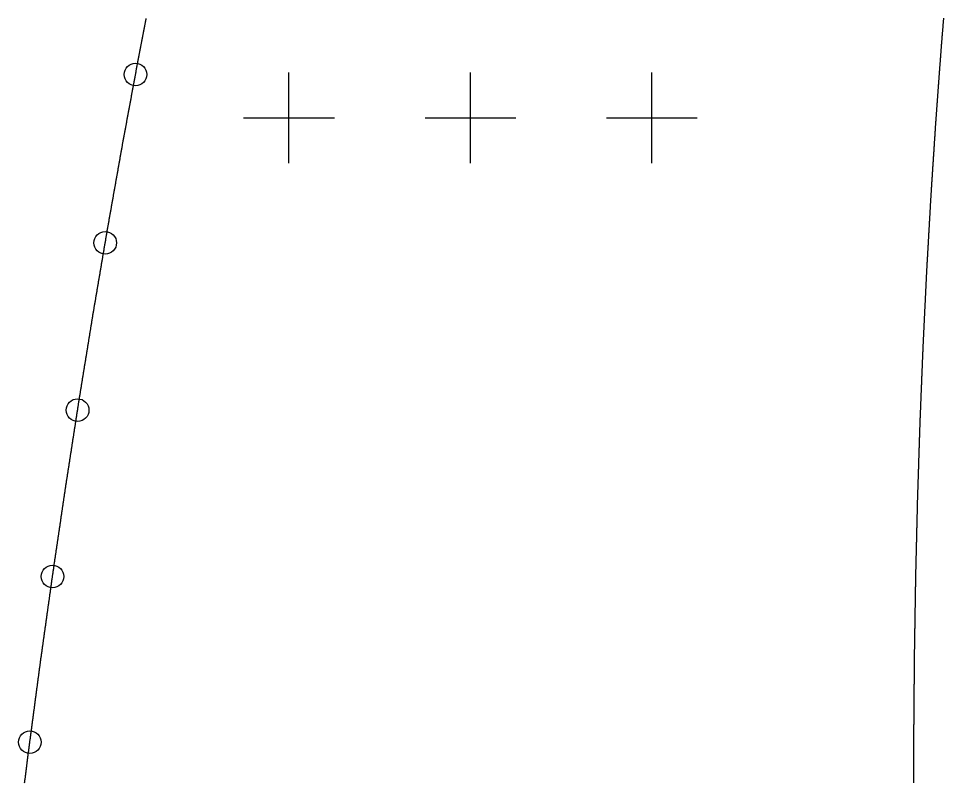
# Model space of a CAD drawing. Extents: x 2 to 292, y 1 to 254.
# Drawn here: x 3.7 to 24.09, y 18.35 to 35.19 of the extents above; entities that cross this region are included whole.
import ezdxf

# ---------------------------------------------------------------- set-up
doc = ezdxf.new("R2010")
doc.units = 0
doc.header["$PDMODE"] = 2
doc.header["$PDSIZE"] = 1
doc.layers.get('0').update_dxf_attribs({"linetype": 'CONTINUOUS'})
doc.layers.add('DRILLING', color=3, linetype='CONTINUOUS')
doc.layers.add('RIB_INDICATION', color=1, linetype='CONTINUOUS')

# ---------------------------------------------------------------- blocks, each defined once
blk = doc.blocks.new('*U93')
at = {"layer": 'DRILLING'}
blk.add_point((0, 0), dxfattribs=at)
blk = doc.blocks.new('*U94')
at = {"layer": 'DRILLING', "color": 0, "linetype": 'BYBLOCK'}
for p in [(0, 0), (4, 0), (8, 0)]:
    blk.add_blockref('*U93', p, dxfattribs=at)

msp = doc.modelspace()

# ---------------------------------------------------------------- linework, layer by layer
for points in [[(3.83264, 18.3385, 0), (3.83517, 18.3586, 0), (3.8377, 18.3787, 0), (3.84023, 18.3988, 0), (3.84276, 18.4189, 0), (3.8453, 18.439, 0), (3.84783, 18.4591, 0), (3.85036, 18.4792, 0), (3.85289, 18.4994, 0), (3.85543, 18.5195, 0), (3.85796, 18.5396, 0), (3.86049, 18.5597, 0), (3.86302, 18.5798, 0), (3.86555, 18.5999, 0), (3.86809, 18.62, 0), (3.87062, 18.6401, 0), (3.87315, 18.6602, 0), (3.87568, 18.6803, 0), (3.87821, 18.7004, 0), (3.88075, 18.7205, 0), (3.88328, 18.7406, 0), (3.88581, 18.7608, 0), (3.88834, 18.7809, 0), (3.89087, 18.801, 0), (3.89341, 18.8211, 0), (3.89594, 18.8412, 0), (3.89847, 18.8613, 0), (3.901, 18.8814, 0), (3.90354, 18.9015, 0), (3.90607, 18.9216, 0), (3.9086, 18.9417, 0), (3.91113, 18.9618, 0), (3.91366, 18.9819, 0), (3.9162, 19.002, 0), (3.91873, 19.0222, 0), (3.92126, 19.0423, 0), (3.92387, 19.0623, 0), (3.92652, 19.0823, 0), (3.92918, 19.1023, 0), (3.93184, 19.1223, 0), (3.9345, 19.1422, 0), (3.93716, 19.1622, 0), (3.93982, 19.1822, 0), (3.94248, 19.2022, 0), (3.94513, 19.2222, 0), (3.94779, 19.2422, 0), (3.95045, 19.2622, 0), (3.95311, 19.2822, 0), (3.95577, 19.3021, 0), (3.95843, 19.3221, 0), (3.96109, 19.3421, 0), (3.96374, 19.3621, 0), (3.9664, 19.3821, 0), (3.96906, 19.4021, 0), (3.97172, 19.4221, 0), (3.97438, 19.4421, 0), (3.97704, 19.462, 0), (3.9797, 19.482, 0), (3.98235, 19.502, 0), (3.98501, 19.522, 0), (3.98767, 19.542, 0), (3.99033, 19.562, 0), (3.99299, 19.582, 0), (3.99565, 19.6019, 0), (3.99831, 19.6219, 0), (4.00096, 19.6419, 0), (4.00362, 19.6619, 0), (4.00628, 19.6819, 0), (4.00894, 19.7019, 0), (4.0116, 19.7219, 0), (4.01426, 19.7419, 0), (4.01692, 19.7618, 0), (4.01957, 19.7818, 0), (4.02223, 19.8018, 0), (4.02489, 19.8218, 0), (4.02755, 19.8418, 0), (4.03021, 19.8618, 0), (4.03287, 19.8818, 0), (4.03552, 19.9018, 0), (4.03818, 19.9217, 0), (4.04084, 19.9417, 0), (4.0435, 19.9617, 0), (4.04616, 19.9817, 0), (4.04882, 20.0017, 0), (4.05148, 20.0217, 0), (4.05413, 20.0417, 0), (4.05679, 20.0616, 0), (4.05945, 20.0816, 0), (4.06211, 20.1016, 0), (4.06477, 20.1216, 0), (4.06743, 20.1416, 0), (4.07009, 20.1616, 0), (4.07274, 20.1816, 0), (4.0754, 20.2016, 0), (4.07806, 20.2215, 0), (4.08072, 20.2415, 0), (4.08338, 20.2615, 0), (4.08604, 20.2815, 0), (4.0887, 20.3015, 0), (4.09135, 20.3215, 0), (4.09401, 20.3415, 0), (4.09667, 20.3614, 0), (4.09933, 20.3814, 0), (4.10199, 20.4014, 0), (4.10465, 20.4214, 0), (4.10731, 20.4414, 0), (4.10996, 20.4614, 0), (4.11262, 20.4814, 0), (4.11528, 20.5014, 0), (4.11794, 20.5213, 0), (4.1206, 20.5413, 0), (4.12326, 20.5613, 0), (4.12592, 20.5813, 0), (4.12857, 20.6013, 0), (4.13123, 20.6213, 0), (4.13389, 20.6413, 0), (4.13655, 20.6613, 0), (4.13921, 20.6812, 0), (4.14187, 20.7012, 0), (4.14453, 20.7212, 0), (4.14718, 20.7412, 0), (4.14984, 20.7612, 0), (4.1525, 20.7812, 0), (4.15516, 20.8012, 0), (4.15782, 20.8211, 0), (4.16048, 20.8411, 0), (4.16314, 20.8611, 0), (4.16579, 20.8811, 0), (4.16845, 20.9011, 0), (4.17111, 20.9211, 0), (4.17377, 20.9411, 0), (4.17643, 20.9611, 0), (4.17909, 20.981, 0), (4.18177, 21.001, 0), (4.18456, 21.0209, 0), (4.18734, 21.0407, 0), (4.19013, 21.0606, 0), (4.19291, 21.0805, 0), (4.1957, 21.1003, 0), (4.19848, 21.1202, 0), (4.20127, 21.1401, 0), (4.20405, 21.1599, 0), (4.20684, 21.1798, 0), (4.20962, 21.1997, 0), (4.21241, 21.2195, 0), (4.21519, 21.2394, 0), (4.21798, 21.2593, 0), (4.22076, 21.2791, 0), (4.22355, 21.299, 0), (4.22633, 21.3189, 0), (4.22912, 21.3387, 0), (4.2319, 21.3586, 0), (4.23469, 21.3785, 0), (4.23747, 21.3983, 0), (4.24026, 21.4182, 0), (4.24304, 21.4381, 0), (4.24583, 21.4579, 0), (4.24861, 21.4778, 0), (4.2514, 21.4977, 0), (4.25418, 21.5175, 0), (4.25697, 21.5374, 0), (4.25975, 21.5573, 0), (4.26254, 21.5771, 0), (4.26532, 21.597, 0), (4.26811, 21.6169, 0), (4.27089, 21.6367, 0), (4.27368, 21.6566, 0), (4.27646, 21.6764, 0), (4.27925, 21.6963, 0), (4.28203, 21.7162, 0), (4.28482, 21.736, 0), (4.2876, 21.7559, 0), (4.29039, 21.7758, 0), (4.29317, 21.7956, 0), (4.29596, 21.8155, 0), (4.29874, 21.8354, 0), (4.30153, 21.8552, 0), (4.30431, 21.8751, 0), (4.3071, 21.895, 0), (4.30988, 21.9148, 0), (4.31267, 21.9347, 0), (4.31545, 21.9546, 0), (4.31824, 21.9744, 0), (4.32102, 21.9943, 0), (4.32381, 22.0142, 0), (4.32659, 22.034, 0), (4.32938, 22.0539, 0), (4.33216, 22.0738, 0), (4.33495, 22.0936, 0), (4.33773, 22.1135, 0), (4.34052, 22.1334, 0), (4.3433, 22.1532, 0), (4.34609, 22.1731, 0), (4.34887, 22.193, 0), (4.35166, 22.2128, 0), (4.35444, 22.2327, 0), (4.35723, 22.2526, 0), (4.36001, 22.2724, 0), (4.3628, 22.2923, 0), (4.36558, 22.3122, 0), (4.36837, 22.332, 0), (4.37115, 22.3519, 0), (4.37394, 22.3718, 0), (4.37672, 22.3916, 0), (4.37951, 22.4115, 0), (4.38229, 22.4314, 0), (4.38507, 22.4512, 0), (4.38786, 22.4711, 0), (4.39064, 22.491, 0), (4.39343, 22.5108, 0), (4.39621, 22.5307, 0), (4.399, 22.5506, 0), (4.40178, 22.5704, 0), (4.40457, 22.5903, 0), (4.40735, 22.6102, 0), (4.41014, 22.63, 0), (4.41292, 22.6499, 0), (4.41571, 22.6697, 0), (4.41849, 22.6896, 0), (4.42128, 22.7095, 0), (4.42406, 22.7293, 0), (4.42685, 22.7492, 0), (4.42963, 22.7691, 0), (4.43242, 22.7889, 0), (4.4352, 22.8088, 0), (4.43799, 22.8287, 0), (4.44077, 22.8485, 0), (4.44356, 22.8684, 0), (4.44634, 22.8883, 0), (4.44913, 22.9081, 0), (4.45191, 22.928, 0), (4.4548, 22.9478, 0), (4.45772, 22.9675, 0), (4.46063, 22.9873, 0), (4.46354, 23.007, 0), (4.46645, 23.0268, 0), (4.46936, 23.0465, 0), (4.47227, 23.0662, 0), (4.47518, 23.086, 0), (4.4781, 23.1057, 0), (4.48101, 23.1255, 0), (4.48392, 23.1452, 0), (4.48683, 23.165, 0), (4.48974, 23.1847, 0), (4.49265, 23.2045, 0), (4.49556, 23.2242, 0), (4.49848, 23.244, 0), (4.50139, 23.2637, 0), (4.5043, 23.2834, 0), (4.50721, 23.3032, 0), (4.51012, 23.3229, 0), (4.51303, 23.3427, 0), (4.51594, 23.3624, 0), (4.51886, 23.3822, 0), (4.52177, 23.4019, 0), (4.52468, 23.4217, 0), (4.52759, 23.4414, 0), (4.5305, 23.4611, 0), (4.53341, 23.4809, 0), (4.53632, 23.5006, 0), (4.53924, 23.5204, 0), (4.54215, 23.5401, 0), (4.54506, 23.5599, 0), (4.54797, 23.5796, 0), (4.55088, 23.5994, 0), (4.55379, 23.6191, 0), (4.5567, 23.6389, 0), (4.55962, 23.6586, 0), (4.56253, 23.6783, 0), (4.56544, 23.6981, 0), (4.56835, 23.7178, 0), (4.57126, 23.7376, 0), (4.57417, 23.7573, 0), (4.57708, 23.7771, 0), (4.58, 23.7968, 0), (4.58291, 23.8166, 0), (4.58582, 23.8363, 0), (4.58873, 23.8561, 0), (4.59164, 23.8758, 0), (4.59455, 23.8955, 0), (4.59746, 23.9153, 0), (4.60038, 23.935, 0), (4.60329, 23.9548, 0), (4.6062, 23.9745, 0), (4.60911, 23.9943, 0), (4.61202, 24.014, 0), (4.61493, 24.0338, 0), (4.61784, 24.0535, 0), (4.62076, 24.0733, 0), (4.62367, 24.093, 0), (4.62658, 24.1127, 0), (4.62949, 24.1325, 0), (4.6324, 24.1522, 0), (4.63531, 24.172, 0), (4.63822, 24.1917, 0), (4.64114, 24.2115, 0), (4.64405, 24.2312, 0), (4.64696, 24.251, 0), (4.64987, 24.2707, 0), (4.65278, 24.2904, 0), (4.65569, 24.3102, 0), (4.6586, 24.3299, 0), (4.66152, 24.3497, 0), (4.66443, 24.3694, 0), (4.66734, 24.3892, 0), (4.67025, 24.4089, 0), (4.67316, 24.4287, 0), (4.67607, 24.4484, 0), (4.67898, 24.4682, 0), (4.6819, 24.4879, 0), (4.68481, 24.5076, 0), (4.68772, 24.5274, 0), (4.69063, 24.5471, 0), (4.69354, 24.5669, 0), (4.69645, 24.5866, 0), (4.69936, 24.6064, 0), (4.70228, 24.6261, 0), (4.70519, 24.6459, 0), (4.7081, 24.6656, 0), (4.71101, 24.6854, 0), (4.71392, 24.7051, 0), (4.71683, 24.7248, 0), (4.71974, 24.7446, 0), (4.72266, 24.7643, 0), (4.72557, 24.7841, 0), (4.72848, 24.8038, 0), (4.73139, 24.8236, 0), (4.7343, 24.8433, 0), (4.73727, 24.863, 0), (4.74031, 24.8826, 0), (4.74334, 24.9023, 0), (4.74638, 24.9219, 0), (4.74942, 24.9415, 0), (4.75246, 24.9611, 0), (4.7555, 24.9808, 0), (4.75853, 25.0004, 0), (4.76157, 25.02, 0), (4.76461, 25.0396, 0), (4.76765, 25.0592, 0), (4.77069, 25.0789, 0), (4.77372, 25.0985, 0), (4.77676, 25.1181, 0), (4.7798, 25.1377, 0), (4.78284, 25.1574, 0), (4.78587, 25.177, 0), (4.78891, 25.1966, 0), (4.79195, 25.2162, 0), (4.79499, 25.2359, 0), (4.79803, 25.2555, 0), (4.80106, 25.2751, 0), (4.8041, 25.2947, 0), (4.80714, 25.3144, 0), (4.81018, 25.334, 0), (4.81322, 25.3536, 0), (4.81625, 25.3732, 0), (4.81929, 25.3929, 0), (4.82233, 25.4125, 0), (4.82537, 25.4321, 0), (4.8284, 25.4517, 0), (4.83144, 25.4714, 0), (4.83448, 25.491, 0), (4.83752, 25.5106, 0), (4.84056, 25.5302, 0), (4.84359, 25.5499, 0), (4.84663, 25.5695, 0), (4.84967, 25.5891, 0), (4.85271, 25.6087, 0), (4.85575, 25.6284, 0), (4.85878, 25.648, 0), (4.86182, 25.6676, 0), (4.86486, 25.6872, 0), (4.8679, 25.7069, 0), (4.87093, 25.7265, 0), (4.87397, 25.7461, 0), (4.87701, 25.7657, 0), (4.88005, 25.7853, 0), (4.88309, 25.805, 0), (4.88612, 25.8246, 0), (4.88916, 25.8442, 0), (4.8922, 25.8638, 0), (4.89524, 25.8835, 0), (4.89828, 25.9031, 0), (4.90131, 25.9227, 0), (4.90435, 25.9423, 0), (4.90739, 25.962, 0), (4.91043, 25.9816, 0), (4.91346, 26.0012, 0), (4.9165, 26.0208, 0), (4.91954, 26.0405, 0), (4.92258, 26.0601, 0), (4.92562, 26.0797, 0), (4.92865, 26.0993, 0), (4.93169, 26.119, 0), (4.93473, 26.1386, 0), (4.93777, 26.1582, 0), (4.94081, 26.1778, 0), (4.94384, 26.1975, 0), (4.94688, 26.2171, 0), (4.94992, 26.2367, 0), (4.95296, 26.2563, 0), (4.95599, 26.276, 0), (4.95903, 26.2956, 0), (4.96207, 26.3152, 0), (4.96511, 26.3348, 0), (4.96815, 26.3545, 0), (4.97118, 26.3741, 0), (4.97422, 26.3937, 0), (4.97726, 26.4133, 0), (4.9803, 26.433, 0), (4.98334, 26.4526, 0), (4.98637, 26.4722, 0), (4.98941, 26.4918, 0), (4.99245, 26.5115, 0), (4.99549, 26.5311, 0), (4.99852, 26.5507, 0), (5.00156, 26.5703, 0), (5.0046, 26.5899, 0), (5.00764, 26.6096, 0), (5.01068, 26.6292, 0), (5.01371, 26.6488, 0), (5.01675, 26.6684, 0), (5.01979, 26.6881, 0), (5.02283, 26.7077, 0), (5.02587, 26.7273, 0), (5.0289, 26.7469, 0), (5.03195, 26.7666, 0), (5.03511, 26.7861, 0), (5.03828, 26.8056, 0), (5.04144, 26.8251, 0), (5.04461, 26.8446, 0), (5.04777, 26.8641, 0), (5.05094, 26.8836, 0), (5.0541, 26.9031, 0), (5.05726, 26.9226, 0), (5.06043, 26.9421, 0), (5.06359, 26.9616, 0), (5.06676, 26.9811, 0), (5.06992, 27.0006, 0), (5.07309, 27.0201, 0), (5.07625, 27.0396, 0), (5.07941, 27.0591, 0), (5.08258, 27.0786, 0), (5.08574, 27.0981, 0), (5.08891, 27.1176, 0), (5.09207, 27.1371, 0), (5.09524, 27.1566, 0), (5.0984, 27.1761, 0), (5.10156, 27.1956, 0), (5.10473, 27.2151, 0), (5.10789, 27.2346, 0), (5.11106, 27.2541, 0), (5.11422, 27.2737, 0), (5.11739, 27.2932, 0), (5.12055, 27.3127, 0), (5.12371, 27.3322, 0), (5.12688, 27.3517, 0), (5.13004, 27.3712, 0), (5.13321, 27.3907, 0), (5.13637, 27.4102, 0), (5.13954, 27.4297, 0), (5.1427, 27.4492, 0), (5.14586, 27.4687, 0), (5.14903, 27.4882, 0), (5.15219, 27.5077, 0), (5.15536, 27.5272, 0), (5.15852, 27.5467, 0), (5.16169, 27.5662, 0), (5.16485, 27.5857, 0), (5.16801, 27.6052, 0), (5.17118, 27.6247, 0), (5.17434, 27.6442, 0), (5.17751, 27.6637, 0), (5.18067, 27.6832, 0), (5.18384, 27.7027, 0), (5.187, 27.7222, 0), (5.19017, 27.7417, 0), (5.19333, 27.7612, 0), (5.19649, 27.7807, 0), (5.19966, 27.8002, 0), (5.20282, 27.8198, 0), (5.20599, 27.8393, 0), (5.20915, 27.8588, 0), (5.21232, 27.8783, 0), (5.21548, 27.8978, 0), (5.21864, 27.9173, 0), (5.22181, 27.9368, 0), (5.22497, 27.9563, 0), (5.22814, 27.9758, 0), (5.2313, 27.9953, 0), (5.23447, 28.0148, 0), (5.23763, 28.0343, 0), (5.24079, 28.0538, 0), (5.24396, 28.0733, 0), (5.24712, 28.0928, 0), (5.25029, 28.1123, 0), (5.25345, 28.1318, 0), (5.25662, 28.1513, 0), (5.25978, 28.1708, 0), (5.26294, 28.1903, 0), (5.26611, 28.2098, 0), (5.26927, 28.2293, 0), (5.27244, 28.2488, 0), (5.2756, 28.2683, 0), (5.27877, 28.2878, 0), (5.28193, 28.3073, 0), (5.28509, 28.3268, 0), (5.28826, 28.3463, 0), (5.29142, 28.3658, 0), (5.29459, 28.3854, 0), (5.29775, 28.4049, 0), (5.30092, 28.4244, 0), (5.30408, 28.4439, 0), (5.30724, 28.4634, 0), (5.31041, 28.4829, 0), (5.31357, 28.5024, 0), (5.31674, 28.5219, 0), (5.3199, 28.5414, 0), (5.32307, 28.5609, 0), (5.32623, 28.5804, 0), (5.32939, 28.5999, 0), (5.33256, 28.6194, 0), (5.33572, 28.6389, 0), (5.33889, 28.6584, 0), (5.34214, 28.6778, 0), (5.34543, 28.6972, 0), (5.34872, 28.7166, 0), (5.35201, 28.736, 0), (5.3553, 28.7554, 0), (5.35859, 28.7747, 0), (5.36188, 28.7941, 0), (5.36517, 28.8135, 0), (5.36846, 28.8329, 0), (5.37176, 28.8523, 0), (5.37505, 28.8716, 0), (5.37834, 28.891, 0), (5.38163, 28.9104, 0), (5.38492, 28.9298, 0), (5.38821, 28.9492, 0), (5.3915, 28.9686, 0), (5.39479, 28.9879, 0), (5.39808, 29.0073, 0), (5.40137, 29.0267, 0), (5.40466, 29.0461, 0), (5.40795, 29.0655, 0), (5.41124, 29.0849, 0), (5.41453, 29.1042, 0), (5.41783, 29.1236, 0), (5.42112, 29.143, 0), (5.42441, 29.1624, 0), (5.4277, 29.1818, 0), (5.43099, 29.2012, 0), (5.43428, 29.2205, 0), (5.43757, 29.2399, 0), (5.44086, 29.2593, 0), (5.44415, 29.2787, 0), (5.44744, 29.2981, 0), (5.45073, 29.3175, 0), (5.45402, 29.3368, 0), (5.45731, 29.3562, 0), (5.46061, 29.3756, 0), (5.4639, 29.395, 0), (5.46719, 29.4144, 0), (5.47048, 29.4337, 0), (5.47377, 29.4531, 0), (5.47706, 29.4725, 0), (5.48035, 29.4919, 0), (5.48364, 29.5113, 0), (5.48693, 29.5307, 0), (5.49022, 29.55, 0), (5.49351, 29.5694, 0), (5.4968, 29.5888, 0), (5.50009, 29.6082, 0), (5.50338, 29.6276, 0), (5.50668, 29.647, 0), (5.50997, 29.6663, 0), (5.51326, 29.6857, 0), (5.51655, 29.7051, 0), (5.51984, 29.7245, 0), (5.52313, 29.7439, 0), (5.52642, 29.7633, 0), (5.52971, 29.7826, 0), (5.533, 29.802, 0), (5.53629, 29.8214, 0), (5.53958, 29.8408, 0), (5.54287, 29.8602, 0), (5.54616, 29.8795, 0), (5.54946, 29.8989, 0), (5.55275, 29.9183, 0), (5.55604, 29.9377, 0), (5.55933, 29.9571, 0), (5.56262, 29.9765, 0), (5.56591, 29.9958, 0), (5.5692, 30.0152, 0), (5.57249, 30.0346, 0), (5.57578, 30.054, 0), (5.57907, 30.0734, 0), (5.58236, 30.0928, 0), (5.58565, 30.1121, 0), (5.58894, 30.1315, 0), (5.59223, 30.1509, 0), (5.59553, 30.1703, 0), (5.59882, 30.1897, 0), (5.60211, 30.2091, 0), (5.6054, 30.2284, 0), (5.60869, 30.2478, 0), (5.61198, 30.2672, 0), (5.61527, 30.2866, 0), (5.61856, 30.306, 0), (5.62185, 30.3254, 0), (5.62514, 30.3447, 0), (5.62843, 30.3641, 0), (5.63172, 30.3835, 0), (5.63501, 30.4029, 0), (5.63831, 30.4223, 0), (5.6416, 30.4416, 0), (5.64489, 30.461, 0), (5.64818, 30.4804, 0), (5.65147, 30.4998, 0), (5.65476, 30.5192, 0), (5.65805, 30.5386, 0), (5.66138, 30.5579, 0), (5.6648, 30.5772, 0), (5.66821, 30.5964, 0), (5.67163, 30.6157, 0), (5.67505, 30.635, 0), (5.67847, 30.6542, 0), (5.68188, 30.6735, 0), (5.6853, 30.6927, 0), (5.68872, 30.712, 0), (5.69213, 30.7313, 0), (5.69555, 30.7505, 0), (5.69897, 30.7698, 0), (5.70239, 30.789, 0), (5.7058, 30.8083, 0), (5.70922, 30.8276, 0), (5.71264, 30.8468, 0), (5.71605, 30.8661, 0), (5.71947, 30.8854, 0), (5.72289, 30.9046, 0), (5.72631, 30.9239, 0), (5.72972, 30.9431, 0), (5.73314, 30.9624, 0), (5.73656, 30.9817, 0), (5.73997, 31.0009, 0), (5.74339, 31.0202, 0), (5.74681, 31.0395, 0), (5.75023, 31.0587, 0), (5.75364, 31.078, 0), (5.75706, 31.0972, 0), (5.76048, 31.1165, 0), (5.76389, 31.1358, 0), (5.76731, 31.155, 0), (5.77073, 31.1743, 0), (5.77415, 31.1935, 0), (5.77756, 31.2128, 0), (5.78098, 31.2321, 0), (5.7844, 31.2513, 0), (5.78782, 31.2706, 0), (5.79123, 31.2899, 0), (5.79465, 31.3091, 0), (5.79807, 31.3284, 0), (5.80148, 31.3476, 0), (5.8049, 31.3669, 0), (5.80832, 31.3862, 0), (5.81174, 31.4054, 0), (5.81515, 31.4247, 0), (5.81857, 31.444, 0), (5.82199, 31.4632, 0), (5.8254, 31.4825, 0), (5.82882, 31.5017, 0), (5.83224, 31.521, 0), (5.83566, 31.5403, 0), (5.83907, 31.5595, 0), (5.84249, 31.5788, 0), (5.84591, 31.598, 0), (5.84932, 31.6173, 0), (5.85274, 31.6366, 0), (5.85616, 31.6558, 0), (5.85958, 31.6751, 0), (5.86299, 31.6944, 0), (5.86641, 31.7136, 0), (5.86983, 31.7329, 0), (5.87324, 31.7521, 0), (5.87666, 31.7714, 0), (5.88008, 31.7907, 0), (5.8835, 31.8099, 0), (5.88691, 31.8292, 0), (5.89033, 31.8485, 0), (5.89375, 31.8677, 0), (5.89716, 31.887, 0), (5.90058, 31.9062, 0), (5.904, 31.9255, 0), (5.90742, 31.9448, 0), (5.91083, 31.964, 0), (5.91425, 31.9833, 0), (5.91767, 32.0025, 0), (5.92109, 32.0218, 0), (5.9245, 32.0411, 0), (5.92792, 32.0603, 0), (5.93134, 32.0796, 0), (5.93475, 32.0989, 0), (5.93817, 32.1181, 0), (5.94159, 32.1374, 0), (5.94501, 32.1566, 0), (5.94842, 32.1759, 0), (5.95184, 32.1952, 0), (5.95526, 32.2144, 0), (5.95867, 32.2337, 0), (5.96209, 32.2529, 0), (5.96551, 32.2722, 0), (5.96893, 32.2915, 0), (5.97234, 32.3107, 0), (5.97576, 32.33, 0), (5.97918, 32.3493, 0), (5.98259, 32.3685, 0), (5.98601, 32.3878, 0), (5.98943, 32.407, 0), (5.99285, 32.4263, 0), (5.99638, 32.4455, 0), (5.99992, 32.4646, 0), (6.00347, 32.4837, 0), (6.00701, 32.5029, 0), (6.01055, 32.522, 0), (6.0141, 32.5412, 0), (6.01764, 32.5603, 0), (6.02119, 32.5794, 0), (6.02473, 32.5986, 0), (6.02827, 32.6177, 0), (6.03182, 32.6369, 0), (6.03536, 32.656, 0), (6.0389, 32.6751, 0), (6.04245, 32.6943, 0), (6.04599, 32.7134, 0), (6.04953, 32.7326, 0), (6.05308, 32.7517, 0), (6.05662, 32.7709, 0), (6.06017, 32.79, 0), (6.06371, 32.8091, 0), (6.06725, 32.8283, 0), (6.0708, 32.8474, 0), (6.07434, 32.8666, 0), (6.07788, 32.8857, 0), (6.08143, 32.9048, 0), (6.08497, 32.924, 0), (6.08851, 32.9431, 0), (6.09206, 32.9623, 0), (6.0956, 32.9814, 0), (6.09915, 33.0005, 0), (6.10269, 33.0197, 0), (6.10623, 33.0388, 0), (6.10978, 33.058, 0), (6.11332, 33.0771, 0), (6.11686, 33.0963, 0), (6.12041, 33.1154, 0), (6.12395, 33.1345, 0), (6.12749, 33.1537, 0), (6.13104, 33.1728, 0), (6.13458, 33.192, 0), (6.13813, 33.2111, 0), (6.14167, 33.2302, 0), (6.14521, 33.2494, 0), (6.14876, 33.2685, 0), (6.1523, 33.2877, 0), (6.15584, 33.3068, 0), (6.15939, 33.3259, 0), (6.16293, 33.3451, 0), (6.16647, 33.3642, 0), (6.17002, 33.3834, 0), (6.17356, 33.4025, 0), (6.17711, 33.4216, 0), (6.18065, 33.4408, 0), (6.18419, 33.4599, 0), (6.18774, 33.4791, 0), (6.19128, 33.4982, 0), (6.19482, 33.5174, 0), (6.19837, 33.5365, 0), (6.20191, 33.5556, 0), (6.20545, 33.5748, 0), (6.209, 33.5939, 0), (6.21254, 33.6131, 0), (6.21608, 33.6322, 0), (6.21963, 33.6513, 0), (6.22317, 33.6705, 0), (6.22672, 33.6896, 0), (6.23026, 33.7088, 0), (6.2338, 33.7279, 0), (6.23735, 33.747, 0), (6.24089, 33.7662, 0), (6.24443, 33.7853, 0), (6.24798, 33.8045, 0), (6.25152, 33.8236, 0), (6.25506, 33.8428, 0), (6.25861, 33.8619, 0), (6.26215, 33.881, 0), (6.2657, 33.9002, 0), (6.26924, 33.9193, 0), (6.27278, 33.9385, 0), (6.27633, 33.9576, 0), (6.27987, 33.9767, 0), (6.28341, 33.9959, 0), (6.28696, 34.015, 0), (6.2905, 34.0342, 0), (6.29404, 34.0533, 0), (6.29759, 34.0724, 0), (6.30113, 34.0916, 0), (6.30468, 34.1107, 0), (6.30822, 34.1299, 0), (6.31176, 34.149, 0), (6.31531, 34.1681, 0), (6.31885, 34.1873, 0), (6.32239, 34.2064, 0), (6.32594, 34.2256, 0), (6.32948, 34.2447, 0), (6.33302, 34.2639, 0), (6.33657, 34.283, 0), (6.34018, 34.3021, 0), (6.34385, 34.3211, 0), (6.34752, 34.3401, 0), (6.35119, 34.3591, 0), (6.35486, 34.3781, 0), (6.35853, 34.3972, 0), (6.3622, 34.4162, 0), (6.36587, 34.4352, 0), (6.36954, 34.4542, 0), (6.37321, 34.4733, 0), (6.37688, 34.4923, 0), (6.38055, 34.5113, 0), (6.38422, 34.5303, 0), (6.38789, 34.5493, 0), (6.39156, 34.5684, 0), (6.39523, 34.5874, 0), (6.3989, 34.6064, 0), (6.40257, 34.6254, 0), (6.40624, 34.6444, 0), (6.40991, 34.6635, 0), (6.41358, 34.6825, 0), (6.41725, 34.7015, 0), (6.42092, 34.7205, 0), (6.42459, 34.7395, 0), (6.42826, 34.7586, 0), (6.43193, 34.7776, 0), (6.4356, 34.7966, 0), (6.43927, 34.8156, 0), (6.44294, 34.8346, 0), (6.44661, 34.8537, 0), (6.45028, 34.8727, 0), (6.45395, 34.8917, 0), (6.45762, 34.9107, 0), (6.46129, 34.9297, 0), (6.46496, 34.9488, 0), (6.46863, 34.9678, 0), (6.4723, 34.9868, 0), (6.47597, 35.0058, 0), (6.47964, 35.0248, 0), (6.48331, 35.0439, 0), (6.48698, 35.0629, 0), (6.49065, 35.0819, 0), (6.49432, 35.1009, 0), (6.49799, 35.1199, 0), (6.50166, 35.139, 0), (6.50533, 35.158, 0), (6.509, 35.177, 0), (6.51267, 35.196, 0)], [(24.0857, 35.2006, 0), (24.0843, 35.1839, 0), (24.0829, 35.1672, 0), (24.0815, 35.1505, 0), (24.0802, 35.1338, 0), (24.0788, 35.1171, 0), (24.0774, 35.1004, 0), (24.076, 35.0838, 0), (24.0746, 35.0671, 0), (24.0733, 35.0504, 0), (24.0719, 35.0337, 0), (24.0705, 35.017, 0), (24.0691, 35.0003, 0), (24.0678, 34.9836, 0), (24.0664, 34.9669, 0), (24.065, 34.9502, 0), (24.0636, 34.9335, 0), (24.0622, 34.9168, 0), (24.0609, 34.9002, 0), (24.0595, 34.8835, 0), (24.0581, 34.8668, 0), (24.0567, 34.8501, 0), (24.0553, 34.8334, 0), (24.054, 34.8167, 0), (24.0526, 34.8, 0), (24.0512, 34.7833, 0), (24.0498, 34.7666, 0), (24.0485, 34.7499, 0), (24.0471, 34.7333, 0), (24.0457, 34.7166, 0), (24.0443, 34.6999, 0), (24.0429, 34.6832, 0), (24.0416, 34.6665, 0), (24.0402, 34.6498, 0), (24.0388, 34.6331, 0), (24.0374, 34.6164, 0), (24.0361, 34.5997, 0), (24.0348, 34.583, 0), (24.0335, 34.5662, 0), (24.0323, 34.5493, 0), (24.031, 34.5325, 0), (24.0298, 34.5157, 0), (24.0285, 34.4989, 0), (24.0273, 34.4821, 0), (24.0261, 34.4653, 0), (24.0248, 34.4484, 0), (24.0236, 34.4316, 0), (24.0223, 34.4148, 0), (24.0211, 34.398, 0), (24.0198, 34.3812, 0), (24.0186, 34.3644, 0), (24.0174, 34.3476, 0), (24.0161, 34.3307, 0), (24.0149, 34.3139, 0), (24.0136, 34.2971, 0), (24.0124, 34.2803, 0), (24.0112, 34.2635, 0), (24.0099, 34.2467, 0), (24.0087, 34.2299, 0), (24.0074, 34.213, 0), (24.0062, 34.1962, 0), (24.0049, 34.1794, 0), (24.0037, 34.1626, 0), (24.0025, 34.1458, 0), (24.0012, 34.129, 0), (24, 34.1122, 0), (23.9987, 34.0953, 0), (23.9975, 34.0785, 0), (23.9963, 34.0617, 0), (23.995, 34.0449, 0), (23.9938, 34.0281, 0), (23.9925, 34.0113, 0), (23.9913, 33.9944, 0), (23.99, 33.9776, 0), (23.9888, 33.9608, 0), (23.9876, 33.944, 0), (23.9863, 33.9272, 0), (23.9851, 33.9104, 0), (23.9838, 33.8936, 0), (23.9826, 33.8767, 0), (23.9813, 33.8599, 0), (23.9801, 33.8431, 0), (23.9789, 33.8263, 0), (23.9776, 33.8095, 0), (23.9764, 33.7927, 0), (23.9751, 33.7759, 0), (23.9739, 33.759, 0), (23.9727, 33.7422, 0), (23.9714, 33.7254, 0), (23.9702, 33.7086, 0), (23.9689, 33.6918, 0), (23.9677, 33.675, 0), (23.9664, 33.6582, 0), (23.9652, 33.6413, 0), (23.964, 33.6245, 0), (23.9627, 33.6077, 0), (23.9615, 33.5909, 0), (23.9602, 33.5741, 0), (23.959, 33.5573, 0), (23.9577, 33.5405, 0), (23.9565, 33.5236, 0), (23.9553, 33.5068, 0), (23.954, 33.49, 0), (23.9528, 33.4732, 0), (23.9515, 33.4564, 0), (23.9503, 33.4396, 0), (23.9491, 33.4227, 0), (23.9478, 33.4059, 0), (23.9466, 33.3891, 0), (23.9453, 33.3723, 0), (23.9441, 33.3555, 0), (23.9428, 33.3387, 0), (23.9416, 33.3219, 0), (23.9404, 33.305, 0), (23.9391, 33.2882, 0), (23.9379, 33.2714, 0), (23.9366, 33.2546, 0), (23.9354, 33.2378, 0), (23.9342, 33.221, 0), (23.9329, 33.2042, 0), (23.9317, 33.1873, 0), (23.9304, 33.1705, 0), (23.9292, 33.1537, 0), (23.9279, 33.1369, 0), (23.9267, 33.1201, 0), (23.9255, 33.1033, 0), (23.9242, 33.0865, 0), (23.923, 33.0696, 0), (23.9217, 33.0528, 0), (23.9205, 33.036, 0), (23.9192, 33.0192, 0), (23.918, 33.0024, 0), (23.9168, 32.9856, 0), (23.9155, 32.9687, 0), (23.9143, 32.9519, 0), (23.9132, 32.935, 0), (23.9121, 32.918, 0), (23.911, 32.9011, 0), (23.9099, 32.8842, 0), (23.9088, 32.8672, 0), (23.9077, 32.8503, 0), (23.9066, 32.8333, 0), (23.9055, 32.8164, 0), (23.9044, 32.7995, 0), (23.9033, 32.7825, 0), (23.9021, 32.7656, 0), (23.901, 32.7486, 0), (23.8999, 32.7317, 0), (23.8988, 32.7148, 0), (23.8977, 32.6978, 0), (23.8966, 32.6809, 0), (23.8955, 32.6639, 0), (23.8944, 32.647, 0), (23.8933, 32.6301, 0), (23.8922, 32.6131, 0), (23.8911, 32.5962, 0), (23.89, 32.5792, 0), (23.8889, 32.5623, 0), (23.8878, 32.5454, 0), (23.8867, 32.5284, 0), (23.8856, 32.5115, 0), (23.8845, 32.4946, 0), (23.8834, 32.4776, 0), (23.8822, 32.4607, 0), (23.8811, 32.4437, 0), (23.88, 32.4268, 0), (23.8789, 32.4099, 0), (23.8778, 32.3929, 0), (23.8767, 32.376, 0), (23.8756, 32.359, 0), (23.8745, 32.3421, 0), (23.8734, 32.3252, 0), (23.8723, 32.3082, 0), (23.8712, 32.2913, 0), (23.8701, 32.2743, 0), (23.869, 32.2574, 0), (23.8679, 32.2405, 0), (23.8668, 32.2235, 0), (23.8657, 32.2066, 0), (23.8646, 32.1897, 0), (23.8634, 32.1727, 0), (23.8623, 32.1558, 0), (23.8612, 32.1388, 0), (23.8601, 32.1219, 0), (23.859, 32.105, 0), (23.8579, 32.088, 0), (23.8568, 32.0711, 0), (23.8557, 32.0541, 0), (23.8546, 32.0372, 0), (23.8535, 32.0203, 0), (23.8524, 32.0033, 0), (23.8513, 31.9864, 0), (23.8502, 31.9694, 0), (23.8491, 31.9525, 0), (23.848, 31.9356, 0), (23.8469, 31.9186, 0), (23.8458, 31.9017, 0), (23.8447, 31.8847, 0), (23.8435, 31.8678, 0), (23.8424, 31.8509, 0), (23.8413, 31.8339, 0), (23.8402, 31.817, 0), (23.8391, 31.8001, 0), (23.838, 31.7831, 0), (23.8369, 31.7662, 0), (23.8358, 31.7492, 0), (23.8347, 31.7323, 0), (23.8336, 31.7154, 0), (23.8325, 31.6984, 0), (23.8314, 31.6815, 0), (23.8303, 31.6645, 0), (23.8292, 31.6476, 0), (23.8281, 31.6307, 0), (23.827, 31.6137, 0), (23.8259, 31.5968, 0), (23.8248, 31.5798, 0), (23.8236, 31.5629, 0), (23.8225, 31.546, 0), (23.8214, 31.529, 0), (23.8203, 31.5121, 0), (23.8192, 31.4951, 0), (23.8181, 31.4782, 0), (23.817, 31.4613, 0), (23.8159, 31.4443, 0), (23.8148, 31.4274, 0), (23.8137, 31.4105, 0), (23.8126, 31.3935, 0), (23.8115, 31.3766, 0), (23.8104, 31.3596, 0), (23.8093, 31.3427, 0), (23.8082, 31.3258, 0), (23.8071, 31.3088, 0), (23.8061, 31.2918, 0), (23.8051, 31.2747, 0), (23.8041, 31.2576, 0), (23.8032, 31.2406, 0), (23.8022, 31.2235, 0), (23.8012, 31.2065, 0), (23.8003, 31.1894, 0), (23.7993, 31.1723, 0), (23.7983, 31.1553, 0), (23.7974, 31.1382, 0), (23.7964, 31.1211, 0), (23.7954, 31.1041, 0), (23.7944, 31.087, 0), (23.7935, 31.07, 0), (23.7925, 31.0529, 0), (23.7915, 31.0358, 0), (23.7906, 31.0188, 0), (23.7896, 31.0017, 0), (23.7886, 30.9846, 0), (23.7877, 30.9676, 0), (23.7867, 30.9505, 0), (23.7857, 30.9334, 0), (23.7848, 30.9164, 0), (23.7838, 30.8993, 0), (23.7828, 30.8823, 0), (23.7818, 30.8652, 0), (23.7809, 30.8481, 0), (23.7799, 30.8311, 0), (23.7789, 30.814, 0), (23.778, 30.7969, 0), (23.777, 30.7799, 0), (23.776, 30.7628, 0), (23.7751, 30.7457, 0), (23.7741, 30.7287, 0), (23.7731, 30.7116, 0), (23.7722, 30.6946, 0), (23.7712, 30.6775, 0), (23.7702, 30.6604, 0), (23.7693, 30.6434, 0), (23.7683, 30.6263, 0), (23.7673, 30.6092, 0), (23.7663, 30.5922, 0), (23.7654, 30.5751, 0), (23.7644, 30.558, 0), (23.7634, 30.541, 0), (23.7625, 30.5239, 0), (23.7615, 30.5069, 0), (23.7605, 30.4898, 0), (23.7596, 30.4727, 0), (23.7586, 30.4557, 0), (23.7576, 30.4386, 0), (23.7567, 30.4215, 0), (23.7557, 30.4045, 0), (23.7547, 30.3874, 0), (23.7537, 30.3704, 0), (23.7528, 30.3533, 0), (23.7518, 30.3362, 0), (23.7508, 30.3192, 0), (23.7499, 30.3021, 0), (23.7489, 30.285, 0), (23.7479, 30.268, 0), (23.747, 30.2509, 0), (23.746, 30.2338, 0), (23.745, 30.2168, 0), (23.7441, 30.1997, 0), (23.7431, 30.1827, 0), (23.7421, 30.1656, 0), (23.7411, 30.1485, 0), (23.7402, 30.1315, 0), (23.7392, 30.1144, 0), (23.7382, 30.0973, 0), (23.7373, 30.0803, 0), (23.7363, 30.0632, 0), (23.7353, 30.0461, 0), (23.7344, 30.0291, 0), (23.7334, 30.012, 0), (23.7324, 29.995, 0), (23.7315, 29.9779, 0), (23.7305, 29.9608, 0), (23.7295, 29.9438, 0), (23.7286, 29.9267, 0), (23.7276, 29.9096, 0), (23.7266, 29.8926, 0), (23.7256, 29.8755, 0), (23.7247, 29.8584, 0), (23.7237, 29.8414, 0), (23.7227, 29.8243, 0), (23.7218, 29.8073, 0), (23.7208, 29.7902, 0), (23.7198, 29.7731, 0), (23.7189, 29.7561, 0), (23.7179, 29.739, 0), (23.7169, 29.7219, 0), (23.716, 29.7049, 0), (23.715, 29.6878, 0), (23.714, 29.6708, 0), (23.713, 29.6537, 0), (23.7121, 29.6366, 0), (23.7113, 29.6194, 0), (23.7105, 29.6022, 0), (23.7096, 29.585, 0), (23.7088, 29.5678, 0), (23.708, 29.5506, 0), (23.7071, 29.5334, 0), (23.7063, 29.5163, 0), (23.7055, 29.4991, 0), (23.7047, 29.4819, 0), (23.7038, 29.4647, 0), (23.703, 29.4475, 0), (23.7022, 29.4303, 0), (23.7013, 29.4131, 0), (23.7005, 29.3959, 0), (23.6997, 29.3788, 0), (23.6988, 29.3616, 0), (23.698, 29.3444, 0), (23.6972, 29.3272, 0), (23.6963, 29.31, 0), (23.6955, 29.2928, 0), (23.6947, 29.2756, 0), (23.6938, 29.2584, 0), (23.693, 29.2413, 0), (23.6922, 29.2241, 0), (23.6913, 29.2069, 0), (23.6905, 29.1897, 0), (23.6897, 29.1725, 0), (23.6888, 29.1553, 0), (23.688, 29.1381, 0), (23.6872, 29.1209, 0), (23.6863, 29.1037, 0), (23.6855, 29.0866, 0), (23.6847, 29.0694, 0), (23.6838, 29.0522, 0), (23.683, 29.035, 0), (23.6822, 29.0178, 0), (23.6813, 29.0006, 0), (23.6805, 28.9834, 0), (23.6797, 28.9662, 0), (23.6789, 28.9491, 0), (23.678, 28.9319, 0), (23.6772, 28.9147, 0), (23.6764, 28.8975, 0), (23.6755, 28.8803, 0), (23.6747, 28.8631, 0), (23.6739, 28.8459, 0), (23.673, 28.8287, 0), (23.6722, 28.8116, 0), (23.6714, 28.7944, 0), (23.6705, 28.7772, 0), (23.6697, 28.76, 0), (23.6689, 28.7428, 0), (23.668, 28.7256, 0), (23.6672, 28.7084, 0), (23.6664, 28.6912, 0), (23.6655, 28.6741, 0), (23.6647, 28.6569, 0), (23.6639, 28.6397, 0), (23.663, 28.6225, 0), (23.6622, 28.6053, 0), (23.6614, 28.5881, 0), (23.6605, 28.5709, 0), (23.6597, 28.5537, 0), (23.6589, 28.5366, 0), (23.658, 28.5194, 0), (23.6572, 28.5022, 0), (23.6564, 28.485, 0), (23.6555, 28.4678, 0), (23.6547, 28.4506, 0), (23.6539, 28.4334, 0), (23.6531, 28.4162, 0), (23.6522, 28.3991, 0), (23.6514, 28.3819, 0), (23.6506, 28.3647, 0), (23.6497, 28.3475, 0), (23.6489, 28.3303, 0), (23.6481, 28.3131, 0), (23.6472, 28.2959, 0), (23.6464, 28.2787, 0), (23.6456, 28.2615, 0), (23.6447, 28.2444, 0), (23.6439, 28.2272, 0), (23.6431, 28.21, 0), (23.6422, 28.1928, 0), (23.6414, 28.1756, 0), (23.6406, 28.1584, 0), (23.6397, 28.1412, 0), (23.6389, 28.124, 0), (23.6381, 28.1069, 0), (23.6372, 28.0897, 0), (23.6364, 28.0725, 0), (23.6356, 28.0553, 0), (23.6347, 28.0381, 0), (23.6339, 28.0209, 0), (23.6331, 28.0037, 0), (23.6322, 27.9865, 0), (23.6314, 27.9693, 0), (23.6307, 27.952, 0), (23.63, 27.9347, 0), (23.6293, 27.9174, 0), (23.6286, 27.9001, 0), (23.6279, 27.8828, 0), (23.6272, 27.8655, 0), (23.6266, 27.8482, 0), (23.6259, 27.8309, 0), (23.6252, 27.8135, 0), (23.6245, 27.7962, 0), (23.6238, 27.7789, 0), (23.6231, 27.7616, 0), (23.6224, 27.7443, 0), (23.6217, 27.727, 0), (23.621, 27.7097, 0), (23.6203, 27.6924, 0), (23.6196, 27.675, 0), (23.6189, 27.6577, 0), (23.6182, 27.6404, 0), (23.6175, 27.6231, 0), (23.6168, 27.6058, 0), (23.6161, 27.5885, 0), (23.6154, 27.5712, 0), (23.6147, 27.5539, 0), (23.614, 27.5365, 0), (23.6133, 27.5192, 0), (23.6126, 27.5019, 0), (23.612, 27.4846, 0), (23.6113, 27.4673, 0), (23.6106, 27.45, 0), (23.6099, 27.4327, 0), (23.6092, 27.4154, 0), (23.6085, 27.3981, 0), (23.6078, 27.3807, 0), (23.6071, 27.3634, 0), (23.6064, 27.3461, 0), (23.6057, 27.3288, 0), (23.605, 27.3115, 0), (23.6043, 27.2942, 0), (23.6036, 27.2769, 0), (23.6029, 27.2596, 0), (23.6022, 27.2422, 0), (23.6015, 27.2249, 0), (23.6008, 27.2076, 0), (23.6001, 27.1903, 0), (23.5994, 27.173, 0), (23.5987, 27.1557, 0), (23.598, 27.1384, 0), (23.5973, 27.1211, 0), (23.5967, 27.1037, 0), (23.596, 27.0864, 0), (23.5953, 27.0691, 0), (23.5946, 27.0518, 0), (23.5939, 27.0345, 0), (23.5932, 27.0172, 0), (23.5925, 26.9999, 0), (23.5918, 26.9826, 0), (23.5911, 26.9652, 0), (23.5904, 26.9479, 0), (23.5897, 26.9306, 0), (23.589, 26.9133, 0), (23.5883, 26.896, 0), (23.5876, 26.8787, 0), (23.5869, 26.8614, 0), (23.5862, 26.8441, 0), (23.5855, 26.8268, 0), (23.5848, 26.8094, 0), (23.5841, 26.7921, 0), (23.5834, 26.7748, 0), (23.5827, 26.7575, 0), (23.5821, 26.7402, 0), (23.5814, 26.7229, 0), (23.5807, 26.7056, 0), (23.58, 26.6883, 0), (23.5793, 26.6709, 0), (23.5786, 26.6536, 0), (23.5779, 26.6363, 0), (23.5772, 26.619, 0), (23.5765, 26.6017, 0), (23.5758, 26.5844, 0), (23.5751, 26.5671, 0), (23.5744, 26.5498, 0), (23.5737, 26.5324, 0), (23.573, 26.5151, 0), (23.5723, 26.4978, 0), (23.5716, 26.4805, 0), (23.5709, 26.4632, 0), (23.5702, 26.4459, 0), (23.5695, 26.4286, 0), (23.5688, 26.4113, 0), (23.5681, 26.394, 0), (23.5674, 26.3766, 0), (23.5668, 26.3593, 0), (23.5661, 26.342, 0), (23.5654, 26.3247, 0), (23.5647, 26.3074, 0), (23.564, 26.2901, 0), (23.5634, 26.2727, 0), (23.5628, 26.2552, 0), (23.5623, 26.2378, 0), (23.5617, 26.2204, 0), (23.5611, 26.2029, 0), (23.5606, 26.1855, 0), (23.56, 26.1681, 0), (23.5595, 26.1506, 0), (23.5589, 26.1332, 0), (23.5583, 26.1158, 0), (23.5578, 26.0983, 0), (23.5572, 26.0809, 0), (23.5567, 26.0634, 0), (23.5561, 26.046, 0), (23.5556, 26.0286, 0), (23.555, 26.0111, 0), (23.5544, 25.9937, 0), (23.5539, 25.9763, 0), (23.5533, 25.9588, 0), (23.5528, 25.9414, 0), (23.5522, 25.924, 0), (23.5516, 25.9065, 0), (23.5511, 25.8891, 0), (23.5505, 25.8716, 0), (23.55, 25.8542, 0), (23.5494, 25.8368, 0), (23.5489, 25.8193, 0), (23.5483, 25.8019, 0), (23.5477, 25.7845, 0), (23.5472, 25.767, 0), (23.5466, 25.7496, 0), (23.5461, 25.7322, 0), (23.5455, 25.7147, 0), (23.5449, 25.6973, 0), (23.5444, 25.6798, 0), (23.5438, 25.6624, 0), (23.5433, 25.645, 0), (23.5427, 25.6275, 0), (23.5422, 25.6101, 0), (23.5416, 25.5927, 0), (23.541, 25.5752, 0), (23.5405, 25.5578, 0), (23.5399, 25.5404, 0), (23.5394, 25.5229, 0), (23.5388, 25.5055, 0), (23.5382, 25.488, 0), (23.5377, 25.4706, 0), (23.5371, 25.4532, 0), (23.5366, 25.4357, 0), (23.536, 25.4183, 0), (23.5355, 25.4009, 0), (23.5349, 25.3834, 0), (23.5343, 25.366, 0), (23.5338, 25.3486, 0), (23.5332, 25.3311, 0), (23.5327, 25.3137, 0), (23.5321, 25.2962, 0), (23.5316, 25.2788, 0), (23.531, 25.2614, 0), (23.5304, 25.2439, 0), (23.5299, 25.2265, 0), (23.5293, 25.2091, 0), (23.5288, 25.1916, 0), (23.5282, 25.1742, 0), (23.5276, 25.1568, 0), (23.5271, 25.1393, 0), (23.5265, 25.1219, 0), (23.526, 25.1044, 0), (23.5254, 25.087, 0), (23.5249, 25.0696, 0), (23.5243, 25.0521, 0), (23.5237, 25.0347, 0), (23.5232, 25.0173, 0), (23.5226, 24.9998, 0), (23.5221, 24.9824, 0), (23.5215, 24.965, 0), (23.5209, 24.9475, 0), (23.5204, 24.9301, 0), (23.5198, 24.9126, 0), (23.5193, 24.8952, 0), (23.5187, 24.8778, 0), (23.5182, 24.8603, 0), (23.5176, 24.8429, 0), (23.517, 24.8255, 0), (23.5165, 24.808, 0), (23.5159, 24.7906, 0), (23.5154, 24.7732, 0), (23.5148, 24.7557, 0), (23.5142, 24.7383, 0), (23.5137, 24.7208, 0), (23.5131, 24.7034, 0), (23.5126, 24.686, 0), (23.512, 24.6685, 0), (23.5115, 24.6511, 0), (23.5109, 24.6337, 0), (23.5103, 24.6162, 0), (23.5098, 24.5988, 0), (23.5093, 24.5813, 0), (23.5088, 24.5638, 0), (23.5084, 24.5462, 0), (23.508, 24.5286, 0), (23.5076, 24.5111, 0), (23.5072, 24.4935, 0), (23.5067, 24.4759, 0), (23.5063, 24.4584, 0), (23.5059, 24.4408, 0), (23.5055, 24.4233, 0), (23.5051, 24.4057, 0), (23.5046, 24.3881, 0), (23.5042, 24.3706, 0), (23.5038, 24.353, 0), (23.5034, 24.3355, 0), (23.5029, 24.3179, 0), (23.5025, 24.3003, 0), (23.5021, 24.2828, 0), (23.5017, 24.2652, 0), (23.5013, 24.2477, 0), (23.5008, 24.2301, 0), (23.5004, 24.2125, 0), (23.5, 24.195, 0), (23.4996, 24.1774, 0), (23.4992, 24.1599, 0), (23.4987, 24.1423, 0), (23.4983, 24.1247, 0), (23.4979, 24.1072, 0), (23.4975, 24.0896, 0), (23.4971, 24.0721, 0), (23.4966, 24.0545, 0), (23.4962, 24.0369, 0), (23.4958, 24.0194, 0), (23.4954, 24.0018, 0), (23.4949, 23.9843, 0), (23.4945, 23.9667, 0), (23.4941, 23.9491, 0), (23.4937, 23.9316, 0), (23.4933, 23.914, 0), (23.4928, 23.8964, 0), (23.4924, 23.8789, 0), (23.492, 23.8613, 0), (23.4916, 23.8438, 0), (23.4912, 23.8262, 0), (23.4907, 23.8086, 0), (23.4903, 23.7911, 0), (23.4899, 23.7735, 0), (23.4895, 23.756, 0), (23.4891, 23.7384, 0), (23.4886, 23.7208, 0), (23.4882, 23.7033, 0), (23.4878, 23.6857, 0), (23.4874, 23.6682, 0), (23.4869, 23.6506, 0), (23.4865, 23.633, 0), (23.4861, 23.6155, 0), (23.4857, 23.5979, 0), (23.4853, 23.5804, 0), (23.4848, 23.5628, 0), (23.4844, 23.5452, 0), (23.484, 23.5277, 0), (23.4836, 23.5101, 0), (23.4832, 23.4926, 0), (23.4827, 23.475, 0), (23.4823, 23.4574, 0), (23.4819, 23.4399, 0), (23.4815, 23.4223, 0), (23.4811, 23.4047, 0), (23.4806, 23.3872, 0), (23.4802, 23.3696, 0), (23.4798, 23.3521, 0), (23.4794, 23.3345, 0), (23.4789, 23.3169, 0), (23.4785, 23.2994, 0), (23.4781, 23.2818, 0), (23.4777, 23.2643, 0), (23.4773, 23.2467, 0), (23.4768, 23.2291, 0), (23.4764, 23.2116, 0), (23.476, 23.194, 0), (23.4756, 23.1765, 0), (23.4752, 23.1589, 0), (23.4747, 23.1413, 0), (23.4743, 23.1238, 0), (23.4739, 23.1062, 0), (23.4735, 23.0887, 0), (23.4731, 23.0711, 0), (23.4726, 23.0535, 0), (23.4722, 23.036, 0), (23.4718, 23.0184, 0), (23.4714, 23.0009, 0), (23.4709, 22.9833, 0), (23.4705, 22.9657, 0), (23.4701, 22.9482, 0), (23.4697, 22.9306, 0), (23.4693, 22.9131, 0), (23.4688, 22.8955, 0), (23.4684, 22.8779, 0), (23.4681, 22.8603, 0), (23.4678, 22.8426, 0), (23.4676, 22.8249, 0), (23.4673, 22.8072, 0), (23.467, 22.7895, 0), (23.4667, 22.7718, 0), (23.4664, 22.7541, 0), (23.4661, 22.7365, 0), (23.4659, 22.7188, 0), (23.4656, 22.7011, 0), (23.4653, 22.6834, 0), (23.465, 22.6657, 0), (23.4647, 22.648, 0), (23.4644, 22.6303, 0), (23.4642, 22.6127, 0), (23.4639, 22.595, 0), (23.4636, 22.5773, 0), (23.4633, 22.5596, 0), (23.463, 22.5419, 0), (23.4627, 22.5242, 0), (23.4625, 22.5066, 0), (23.4622, 22.4889, 0), (23.4619, 22.4712, 0), (23.4616, 22.4535, 0), (23.4613, 22.4358, 0), (23.461, 22.4181, 0), (23.4607, 22.4004, 0), (23.4605, 22.3828, 0), (23.4602, 22.3651, 0), (23.4599, 22.3474, 0), (23.4596, 22.3297, 0), (23.4593, 22.312, 0), (23.459, 22.2943, 0), (23.4588, 22.2766, 0), (23.4585, 22.259, 0), (23.4582, 22.2413, 0), (23.4579, 22.2236, 0), (23.4576, 22.2059, 0), (23.4573, 22.1882, 0), (23.4571, 22.1705, 0), (23.4568, 22.1529, 0), (23.4565, 22.1352, 0), (23.4562, 22.1175, 0), (23.4559, 22.0998, 0), (23.4556, 22.0821, 0), (23.4554, 22.0644, 0), (23.4551, 22.0467, 0), (23.4548, 22.0291, 0), (23.4545, 22.0114, 0), (23.4542, 21.9937, 0), (23.4539, 21.976, 0), (23.4537, 21.9583, 0), (23.4534, 21.9406, 0), (23.4531, 21.923, 0), (23.4528, 21.9053, 0), (23.4525, 21.8876, 0), (23.4522, 21.8699, 0), (23.452, 21.8522, 0), (23.4517, 21.8345, 0), (23.4514, 21.8168, 0), (23.4511, 21.7992, 0), (23.4508, 21.7815, 0), (23.4505, 21.7638, 0), (23.4503, 21.7461, 0), (23.45, 21.7284, 0), (23.4497, 21.7107, 0), (23.4494, 21.693, 0), (23.4491, 21.6754, 0), (23.4488, 21.6577, 0), (23.4486, 21.64, 0), (23.4483, 21.6223, 0), (23.448, 21.6046, 0), (23.4477, 21.5869, 0), (23.4474, 21.5693, 0), (23.4471, 21.5516, 0), (23.4468, 21.5339, 0), (23.4466, 21.5162, 0), (23.4463, 21.4985, 0), (23.446, 21.4808, 0), (23.4457, 21.4631, 0), (23.4454, 21.4455, 0), (23.4451, 21.4278, 0), (23.4449, 21.4101, 0), (23.4446, 21.3924, 0), (23.4443, 21.3747, 0), (23.444, 21.357, 0), (23.4437, 21.3393, 0), (23.4434, 21.3217, 0), (23.4432, 21.304, 0), (23.4429, 21.2863, 0), (23.4426, 21.2686, 0), (23.4423, 21.2509, 0), (23.442, 21.2332, 0), (23.4417, 21.2156, 0), (23.4415, 21.1979, 0), (23.4412, 21.1802, 0), (23.4409, 21.1625, 0), (23.4407, 21.1447, 0), (23.4405, 21.1269, 0), (23.4404, 21.1091, 0), (23.4402, 21.0913, 0), (23.4401, 21.0735, 0), (23.44, 21.0557, 0), (23.4398, 21.0379, 0), (23.4397, 21.0201, 0), (23.4395, 21.0023, 0), (23.4394, 20.9845, 0), (23.4392, 20.9667, 0), (23.4391, 20.9488, 0), (23.4389, 20.931, 0), (23.4388, 20.9132, 0), (23.4386, 20.8954, 0), (23.4385, 20.8776, 0), (23.4383, 20.8598, 0), (23.4382, 20.842, 0), (23.4381, 20.8242, 0), (23.4379, 20.8064, 0), (23.4378, 20.7886, 0), (23.4376, 20.7708, 0), (23.4375, 20.7529, 0), (23.4373, 20.7351, 0), (23.4372, 20.7173, 0), (23.437, 20.6995, 0), (23.4369, 20.6817, 0), (23.4367, 20.6639, 0), (23.4366, 20.6461, 0), (23.4364, 20.6283, 0), (23.4363, 20.6105, 0), (23.4362, 20.5927, 0), (23.436, 20.5749, 0), (23.4359, 20.557, 0), (23.4357, 20.5392, 0), (23.4356, 20.5214, 0), (23.4354, 20.5036, 0), (23.4353, 20.4858, 0), (23.4351, 20.468, 0), (23.435, 20.4502, 0), (23.4348, 20.4324, 0), (23.4347, 20.4146, 0), (23.4345, 20.3968, 0), (23.4344, 20.379, 0), (23.4343, 20.3611, 0), (23.4341, 20.3433, 0), (23.434, 20.3255, 0), (23.4338, 20.3077, 0), (23.4337, 20.2899, 0), (23.4335, 20.2721, 0), (23.4334, 20.2543, 0), (23.4332, 20.2365, 0), (23.4331, 20.2187, 0), (23.4329, 20.2009, 0), (23.4328, 20.183, 0), (23.4326, 20.1652, 0), (23.4325, 20.1474, 0), (23.4324, 20.1296, 0), (23.4322, 20.1118, 0), (23.4321, 20.094, 0), (23.4319, 20.0762, 0), (23.4318, 20.0584, 0), (23.4316, 20.0406, 0), (23.4315, 20.0228, 0), (23.4313, 20.005, 0), (23.4312, 19.9871, 0), (23.431, 19.9693, 0), (23.4309, 19.9515, 0), (23.4307, 19.9337, 0), (23.4306, 19.9159, 0), (23.4305, 19.8981, 0), (23.4303, 19.8803, 0), (23.4302, 19.8625, 0), (23.43, 19.8447, 0), (23.4299, 19.8269, 0), (23.4297, 19.8091, 0), (23.4296, 19.7912, 0), (23.4294, 19.7734, 0), (23.4293, 19.7556, 0), (23.4291, 19.7378, 0), (23.429, 19.72, 0), (23.4288, 19.7022, 0), (23.4287, 19.6844, 0), (23.4286, 19.6666, 0), (23.4284, 19.6488, 0), (23.4283, 19.631, 0), (23.4281, 19.6132, 0), (23.428, 19.5953, 0), (23.4278, 19.5775, 0), (23.4277, 19.5597, 0), (23.4275, 19.5419, 0), (23.4274, 19.5241, 0), (23.4272, 19.5063, 0), (23.4271, 19.4885, 0), (23.4269, 19.4707, 0), (23.4268, 19.4529, 0), (23.4266, 19.4351, 0), (23.4265, 19.4172, 0), (23.4265, 19.3993, 0), (23.4265, 19.3814, 0), (23.4265, 19.3634, 0), (23.4265, 19.3455, 0), (23.4265, 19.3276, 0), (23.4265, 19.3096, 0), (23.4265, 19.2917, 0), (23.4265, 19.2738, 0), (23.4265, 19.2558, 0), (23.4264, 19.2379, 0), (23.4264, 19.22, 0), (23.4264, 19.202, 0), (23.4264, 19.1841, 0), (23.4264, 19.1662, 0), (23.4264, 19.1482, 0), (23.4264, 19.1303, 0), (23.4264, 19.1124, 0), (23.4264, 19.0944, 0), (23.4264, 19.0765, 0), (23.4264, 19.0586, 0), (23.4263, 19.0406, 0), (23.4263, 19.0227, 0), (23.4263, 19.0048, 0), (23.4263, 18.9868, 0), (23.4263, 18.9689, 0), (23.4263, 18.951, 0), (23.4263, 18.933, 0), (23.4263, 18.9151, 0), (23.4263, 18.8972, 0), (23.4263, 18.8792, 0), (23.4263, 18.8613, 0), (23.4263, 18.8434, 0), (23.4262, 18.8254, 0), (23.4262, 18.8075, 0), (23.4262, 18.7896, 0), (23.4262, 18.7716, 0), (23.4262, 18.7537, 0), (23.4262, 18.7358, 0), (23.4262, 18.7178, 0), (23.4262, 18.6999, 0), (23.4262, 18.682, 0), (23.4262, 18.664, 0), (23.4262, 18.6461, 0), (23.4262, 18.6282, 0), (23.4261, 18.6102, 0), (23.4261, 18.5923, 0), (23.4261, 18.5744, 0), (23.4261, 18.5564, 0), (23.4261, 18.5385, 0), (23.4261, 18.5206, 0), (23.4261, 18.5026, 0), (23.4261, 18.4847, 0), (23.4261, 18.4668, 0), (23.4261, 18.4488, 0), (23.4261, 18.4309, 0), (23.4261, 18.413, 0), (23.426, 18.395, 0), (23.426, 18.3771, 0), (23.426, 18.3592, 0), (23.426, 18.3412, 0)]]:
    msp.add_polyline3d(points)
at = {"layer": 'RIB_INDICATION'}
for centre in [(6.27671, 33.95965), (5.60843, 30.24632), (4.99965, 26.55797), (4.44655, 22.88978), (3.94703, 19.23643)]:
    msp.add_circle(centre, 0.25, dxfattribs=at)

# ---------------------------------------------------------------- block references
at = {"layer": 'DRILLING'}
msp.add_blockref('*U94', (9.65932, 33.00431), dxfattribs=at)

doc.saveas('drawing.dxf')
